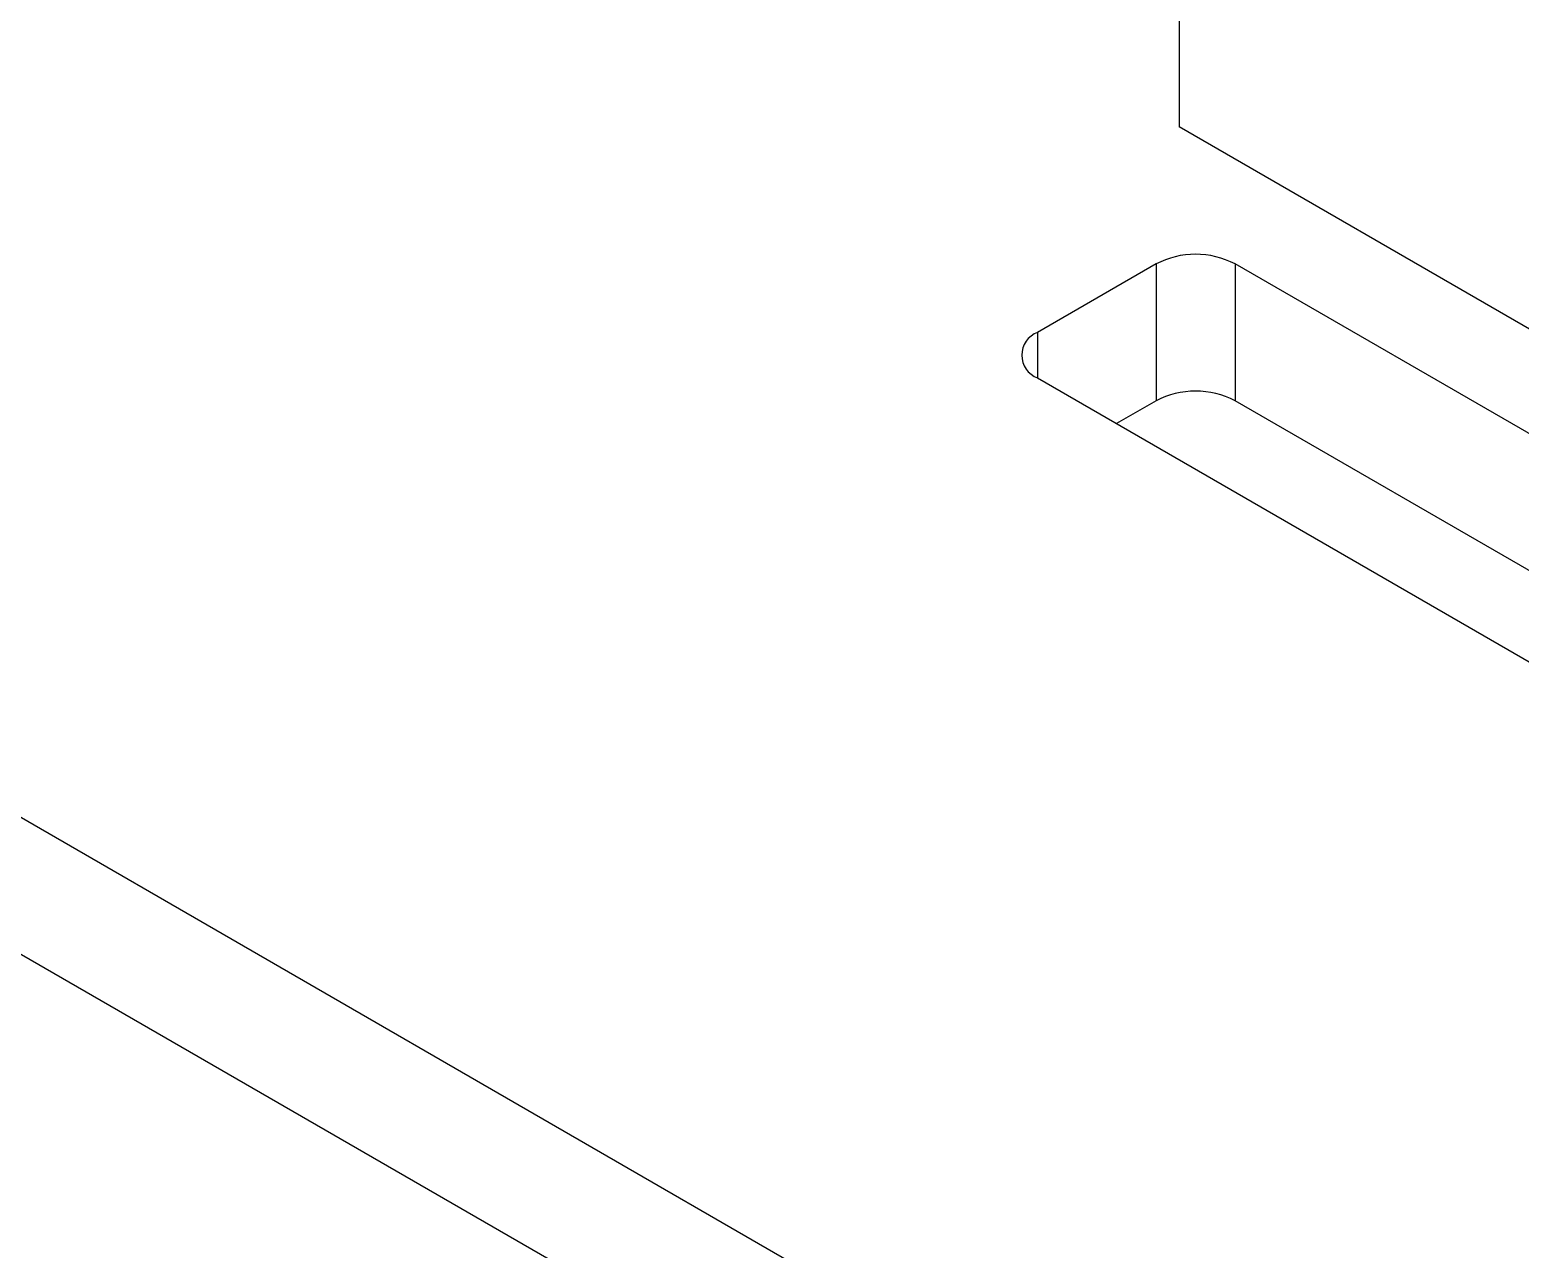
# Model space of a CAD drawing. Header units: millimetres. Extents: x 53 to 380, y 29 to 265.
# Drawn here: x 248.76 to 262.09, y 78.2 to 89.11 of the extents above; entities that cross this region are included whole.
import ezdxf

# ---------------------------------------------------------------- set-up
doc = ezdxf.new("R2010")
doc.units = ezdxf.units.MM

msp = doc.modelspace()

# ---------------------------------------------------------------- linework, layer by layer
at = {"color": 7, "linetype": 'Continuous', "lineweight": 25}
for p, q in [((231.0799, 92.2179), (281.9916, 62.8273)), ((231.0799, 90.9931), (281.9916, 61.6024)), ((259.0425, 89.9994), (259.0425, 88.24)), ((262.2541, 86.3859), (259.0425, 88.24)), ((258.8339, 87.0133), (257.7732, 86.401)), ((258.8339, 87.0133), (258.8339, 85.7885)), ((272.976, 79.2575), (259.541, 87.0133)), ((259.541, 87.0133), (259.541, 85.7885)), ((257.7732, 85.9928), (271.2082, 78.237)), ((258.8339, 85.7885), (258.4805, 85.5845)), ((272.2687, 78.441), (259.541, 85.7885))]:
    msp.add_line(p, q, dxfattribs=at)
at = {"color": 8, "linetype": 'Continuous', "lineweight": 25}
msp.add_line((257.7732, 86.401), (257.7732, 85.9928), dxfattribs=at)
at = {"color": 7, "linetype": 'Continuous', "lineweight": 25}
for centre, radius, start, end in [((259.1874, 86.331), 0.7685, 62.60986, 117.3902), ((257.8507, 86.1969), 0.2183, 110.78361, 249.2162), ((259.1874, 85.1062), 0.7685, 62.60986, 117.3902)]:
    msp.add_arc(centre, radius, start, end, dxfattribs=at)

doc.saveas('drawing.dxf')
